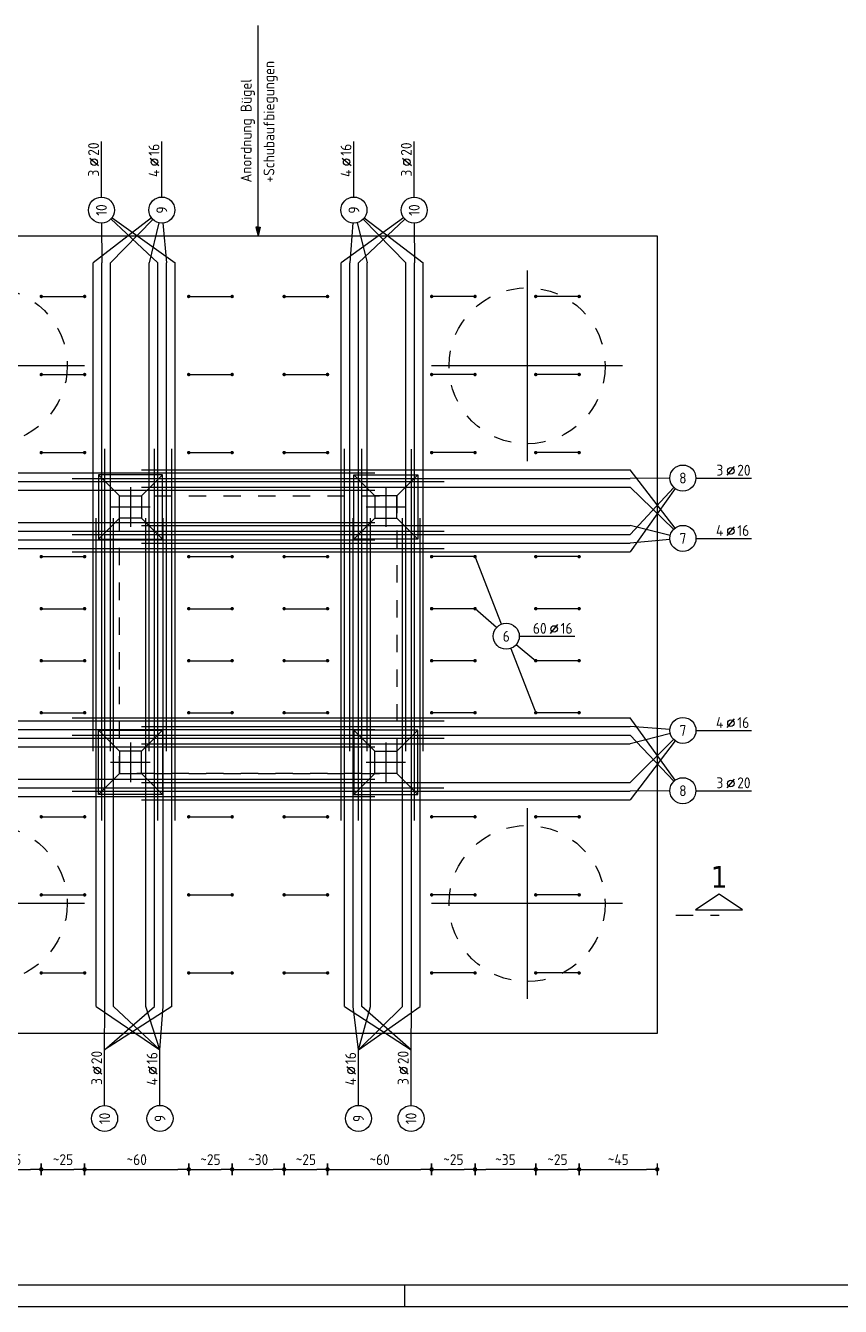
# Model space of a CAD drawing. Extents: x 0 to 30.1, y 0 to 14.9.
# Drawn here: x 3.06 to 7.76, y 0 to 7.38 of the extents above; entities that cross this region are included whole.
import ezdxf
from ezdxf.enums import TextEntityAlignment as Align

# ---------------------------------------------------------------- set-up
doc = ezdxf.new("R2010")
doc.units = 0
doc.header["$LTSCALE"] = 0.25
for name, pattern in [('AUSGEZOGEN', [1000.01, 1000, 0.01]), ('DOT', [0.175, 0.05, -0.125]), ('STRICHPUNKT2', [0.55, 0.25, -0.125, 0.05, -0.125]), ('VERDECKT', [0.375, 0.25, -0.125])]:
    doc.linetypes.add(name, pattern=pattern)
for name, color, linetype in [('ACHSEN', 7, 'Continuous'), ('BETON', 7, 'Continuous'), ('HILFE', 7, 'Continuous'), ('MASSE', 7, 'Continuous'), ('OBJEKT', 7, 'Continuous'), ('RAHMEN', 7, 'Continuous'), ('RND', 7, 'Continuous'), ('SCHNITTE', 7, 'Continuous'), ('TEXT', 7, 'Continuous'), ('VERDECKT', 7, 'Continuous')]:
    doc.layers.add(name, color=color, linetype=linetype)
doc.styles.add('helv', font='tahoma.ttf')
doc.styles.add('txt', font='isocp.shx')
doc.dimstyles.new('DOT_I', dxfattribs={"dimscale": 0.25, "dimtxt": 0.25, "dimasz": 0.25, "dimexe": 0.1, "dimexo": 0.3, "dimgap": 0.1, "dimtad": 1, "dimdec": 3, "dimzin": 3, "dimtxsty": 'txt', "dimblk": 'DOT', "dimblk1": 'DOT', "dimblk2": 'DOT', "dimsah": 1, "dimcen": 0.1, "dimse1": 1, "dimse2": 1, "dimazin": 0, "dimtfac": 1, "dimtdec": 4, "dimtix": 1, "dimtmove": 2, "dimatfit": 3, "dimfxl": 0, "dimtvp": 1, "dimtolj": 1, "dimtzin": 0, "dimarcsym": 0})

# ---------------------------------------------------------------- blocks, each defined once
blk = doc.blocks.new('Pfeillinie')
at = {"layer": 'TEXT', "linetype": 'Continuous'}
blk.add_hatch(color=7, dxfattribs=at).paths.add_polyline_path([(0, 0), (-0.8, 0.2), (-0.8, 0), (-0.8, -0.2)])
at = {"layer": 'TEXT', "color": 7, "linetype": 'Continuous'}
for p, q in [((-0.8, 0), (-0.8, 0.2)), ((-0.8, 0.2), (0, 0)), ((-0.8, 0), (-0.8, -0.2)), ((-0.8, -0.2), (0, 0))]:
    blk.add_line(p, q, dxfattribs=at)
blk = doc.blocks.new('DOT')
at = {"layer": 'MASSE', "color": 7, "linetype": 'Continuous'}
for p, q in [((0, 0), (-1, 0)), ((0, 0.54), (0, -0.54))]:
    blk.add_line(p, q, dxfattribs=at)
at = {"layer": 'MASSE', "color": 7, "linetype": 'Continuous', "const_width": 0.2}
blk.add_lwpolyline([(-0.1, 0, 1), (0.1, 0, 1)], format="xyb", close=True, dxfattribs=at)
blk = doc.blocks.new('*D124')
at = {"layer": 'DEFPOINTS', "color": 0, "linetype": 'AUSGEZOGEN', "transparency": 16777216}
for p in [(2.8038, 0.79), (3.1538, 0.79), (3.1538, 0.79)]:
    blk.add_point(p, dxfattribs=at)
at = {"layer": 'MASSE', "color": 0, "linetype": 'AUSGEZOGEN', "lineweight": -2, "transparency": 16777216}
blk.add_line((2.8663, 0.79), (3.0913, 0.79), dxfattribs=at)
at = {"layer": 'MASSE', "color": 0, "linetype": 'AUSGEZOGEN', "lineweight": -2, "transparency": 16777216, "xscale": 0.0625, "yscale": 0.0625, "zscale": 0.0625, "rotation": 180}
blk.add_blockref('DOT', (2.8038, 0.79), dxfattribs=at)
at = {"layer": 'MASSE', "color": 0, "linetype": 'AUSGEZOGEN', "lineweight": -2, "transparency": 16777216, "xscale": 0.0625, "yscale": 0.0625, "zscale": 0.0625}
blk.add_blockref('DOT', (3.1538, 0.79), dxfattribs=at)
at = {"layer": 'MASSE', "color": 0, "linetype": 'AUSGEZOGEN', "transparency": 16777216, "insert": (2.9788, 0.8463), "char_height": 0.0625, "attachment_point": 5, "style": 'txt'}
blk.add_mtext('\\A1;~35', dxfattribs=at)
blk = doc.blocks.new('*D125')
at = {"layer": 'DEFPOINTS', "color": 0, "linetype": 'AUSGEZOGEN', "transparency": 16777216}
for p in [(3.1538, 0.79), (3.4038, 0.79), (3.4038, 0.79)]:
    blk.add_point(p, dxfattribs=at)
at = {"layer": 'MASSE', "color": 0, "linetype": 'AUSGEZOGEN', "lineweight": -2, "transparency": 16777216}
blk.add_line((3.2163, 0.79), (3.3413, 0.79), dxfattribs=at)
at = {"layer": 'MASSE', "color": 0, "linetype": 'AUSGEZOGEN', "lineweight": -2, "transparency": 16777216, "xscale": 0.0625, "yscale": 0.0625, "zscale": 0.0625, "rotation": 180}
blk.add_blockref('DOT', (3.1538, 0.79), dxfattribs=at)
at = {"layer": 'MASSE', "color": 0, "linetype": 'AUSGEZOGEN', "lineweight": -2, "transparency": 16777216, "xscale": 0.0625, "yscale": 0.0625, "zscale": 0.0625}
blk.add_blockref('DOT', (3.4038, 0.79), dxfattribs=at)
at = {"layer": 'MASSE', "color": 0, "linetype": 'AUSGEZOGEN', "transparency": 16777216, "insert": (3.2788, 0.8463), "char_height": 0.0625, "attachment_point": 5, "style": 'txt'}
blk.add_mtext('\\A1;~25', dxfattribs=at)
blk = doc.blocks.new('*D126')
at = {"layer": 'DEFPOINTS', "color": 0, "linetype": 'AUSGEZOGEN', "transparency": 16777216}
for p in [(3.4038, 0.79), (4.0038, 0.79), (4.0038, 0.79)]:
    blk.add_point(p, dxfattribs=at)
at = {"layer": 'MASSE', "color": 0, "linetype": 'AUSGEZOGEN', "lineweight": -2, "transparency": 16777216}
blk.add_line((3.4663, 0.79), (3.9413, 0.79), dxfattribs=at)
at = {"layer": 'MASSE', "color": 0, "linetype": 'AUSGEZOGEN', "lineweight": -2, "transparency": 16777216, "xscale": 0.0625, "yscale": 0.0625, "zscale": 0.0625, "rotation": 180}
blk.add_blockref('DOT', (3.4038, 0.79), dxfattribs=at)
at = {"layer": 'MASSE', "color": 0, "linetype": 'AUSGEZOGEN', "lineweight": -2, "transparency": 16777216, "xscale": 0.0625, "yscale": 0.0625, "zscale": 0.0625}
blk.add_blockref('DOT', (4.0038, 0.79), dxfattribs=at)
at = {"layer": 'MASSE', "color": 0, "linetype": 'AUSGEZOGEN', "transparency": 16777216, "insert": (3.7038, 0.8463), "char_height": 0.0625, "attachment_point": 5, "style": 'txt'}
blk.add_mtext('\\A1;~60', dxfattribs=at)
blk = doc.blocks.new('*D127')
at = {"layer": 'DEFPOINTS', "color": 0, "linetype": 'AUSGEZOGEN', "transparency": 16777216}
for p in [(4.0038, 0.79), (4.2538, 0.79), (4.2538, 0.79)]:
    blk.add_point(p, dxfattribs=at)
at = {"layer": 'MASSE', "color": 0, "linetype": 'AUSGEZOGEN', "lineweight": -2, "transparency": 16777216}
blk.add_line((4.0663, 0.79), (4.1913, 0.79), dxfattribs=at)
at = {"layer": 'MASSE', "color": 0, "linetype": 'AUSGEZOGEN', "lineweight": -2, "transparency": 16777216, "xscale": 0.0625, "yscale": 0.0625, "zscale": 0.0625, "rotation": 180}
blk.add_blockref('DOT', (4.0038, 0.79), dxfattribs=at)
at = {"layer": 'MASSE', "color": 0, "linetype": 'AUSGEZOGEN', "lineweight": -2, "transparency": 16777216, "xscale": 0.0625, "yscale": 0.0625, "zscale": 0.0625}
blk.add_blockref('DOT', (4.2538, 0.79), dxfattribs=at)
at = {"layer": 'MASSE', "color": 0, "linetype": 'AUSGEZOGEN', "transparency": 16777216, "insert": (4.1288, 0.8463), "char_height": 0.0625, "attachment_point": 5, "style": 'txt'}
blk.add_mtext('\\A1;~25', dxfattribs=at)
blk = doc.blocks.new('*D128')
at = {"layer": 'DEFPOINTS', "color": 0, "linetype": 'AUSGEZOGEN', "transparency": 16777216}
for p in [(4.2538, 0.79), (4.5538, 0.79), (4.5538, 0.79)]:
    blk.add_point(p, dxfattribs=at)
at = {"layer": 'MASSE', "color": 0, "linetype": 'AUSGEZOGEN', "lineweight": -2, "transparency": 16777216}
blk.add_line((4.3163, 0.79), (4.4913, 0.79), dxfattribs=at)
at = {"layer": 'MASSE', "color": 0, "linetype": 'AUSGEZOGEN', "lineweight": -2, "transparency": 16777216, "xscale": 0.0625, "yscale": 0.0625, "zscale": 0.0625, "rotation": 180}
blk.add_blockref('DOT', (4.2538, 0.79), dxfattribs=at)
at = {"layer": 'MASSE', "color": 0, "linetype": 'AUSGEZOGEN', "lineweight": -2, "transparency": 16777216, "xscale": 0.0625, "yscale": 0.0625, "zscale": 0.0625}
blk.add_blockref('DOT', (4.5538, 0.79), dxfattribs=at)
at = {"layer": 'MASSE', "color": 0, "linetype": 'AUSGEZOGEN', "transparency": 16777216, "insert": (4.4038, 0.8463), "char_height": 0.0625, "attachment_point": 5, "style": 'txt'}
blk.add_mtext('\\A1;~30', dxfattribs=at)
blk = doc.blocks.new('*D129')
at = {"layer": 'DEFPOINTS', "color": 0, "linetype": 'AUSGEZOGEN', "transparency": 16777216}
for p in [(4.5538, 0.79), (4.8038, 0.79), (4.8038, 0.79)]:
    blk.add_point(p, dxfattribs=at)
at = {"layer": 'MASSE', "color": 0, "linetype": 'AUSGEZOGEN', "lineweight": -2, "transparency": 16777216}
blk.add_line((4.6163, 0.79), (4.7413, 0.79), dxfattribs=at)
at = {"layer": 'MASSE', "color": 0, "linetype": 'AUSGEZOGEN', "lineweight": -2, "transparency": 16777216, "xscale": 0.0625, "yscale": 0.0625, "zscale": 0.0625, "rotation": 180}
blk.add_blockref('DOT', (4.5538, 0.79), dxfattribs=at)
at = {"layer": 'MASSE', "color": 0, "linetype": 'AUSGEZOGEN', "lineweight": -2, "transparency": 16777216, "xscale": 0.0625, "yscale": 0.0625, "zscale": 0.0625}
blk.add_blockref('DOT', (4.8038, 0.79), dxfattribs=at)
at = {"layer": 'MASSE', "color": 0, "linetype": 'AUSGEZOGEN', "transparency": 16777216, "insert": (4.6788, 0.8463), "char_height": 0.0625, "attachment_point": 5, "style": 'txt'}
blk.add_mtext('\\A1;~25', dxfattribs=at)
blk = doc.blocks.new('*D130')
at = {"layer": 'DEFPOINTS', "color": 0, "linetype": 'AUSGEZOGEN', "transparency": 16777216}
for p in [(4.8038, 0.79), (5.4038, 0.79), (5.4038, 0.79)]:
    blk.add_point(p, dxfattribs=at)
at = {"layer": 'MASSE', "color": 0, "linetype": 'AUSGEZOGEN', "lineweight": -2, "transparency": 16777216}
blk.add_line((4.8663, 0.79), (5.3413, 0.79), dxfattribs=at)
at = {"layer": 'MASSE', "color": 0, "linetype": 'AUSGEZOGEN', "lineweight": -2, "transparency": 16777216, "xscale": 0.0625, "yscale": 0.0625, "zscale": 0.0625, "rotation": 180}
blk.add_blockref('DOT', (4.8038, 0.79), dxfattribs=at)
at = {"layer": 'MASSE', "color": 0, "linetype": 'AUSGEZOGEN', "lineweight": -2, "transparency": 16777216, "xscale": 0.0625, "yscale": 0.0625, "zscale": 0.0625}
blk.add_blockref('DOT', (5.4038, 0.79), dxfattribs=at)
at = {"layer": 'MASSE', "color": 0, "linetype": 'AUSGEZOGEN', "transparency": 16777216, "insert": (5.1038, 0.8463), "char_height": 0.0625, "attachment_point": 5, "style": 'txt'}
blk.add_mtext('\\A1;~60', dxfattribs=at)
blk = doc.blocks.new('*D131')
at = {"layer": 'DEFPOINTS', "color": 0, "linetype": 'AUSGEZOGEN', "transparency": 16777216}
for p in [(5.4038, 0.79), (5.6538, 0.79), (5.6538, 0.79)]:
    blk.add_point(p, dxfattribs=at)
at = {"layer": 'MASSE', "color": 0, "linetype": 'AUSGEZOGEN', "lineweight": -2, "transparency": 16777216}
blk.add_line((5.4663, 0.79), (5.5913, 0.79), dxfattribs=at)
at = {"layer": 'MASSE', "color": 0, "linetype": 'AUSGEZOGEN', "lineweight": -2, "transparency": 16777216, "xscale": 0.0625, "yscale": 0.0625, "zscale": 0.0625, "rotation": 180}
blk.add_blockref('DOT', (5.4038, 0.79), dxfattribs=at)
at = {"layer": 'MASSE', "color": 0, "linetype": 'AUSGEZOGEN', "lineweight": -2, "transparency": 16777216, "xscale": 0.0625, "yscale": 0.0625, "zscale": 0.0625}
blk.add_blockref('DOT', (5.6538, 0.79), dxfattribs=at)
at = {"layer": 'MASSE', "color": 0, "linetype": 'AUSGEZOGEN', "transparency": 16777216, "insert": (5.5288, 0.8463), "char_height": 0.0625, "attachment_point": 5, "style": 'txt'}
blk.add_mtext('\\A1;~25', dxfattribs=at)
blk = doc.blocks.new('*D134')
at = {"layer": 'DEFPOINTS', "color": 0, "linetype": 'AUSGEZOGEN', "transparency": 16777216}
for p in [(5.6538, 0.79), (5.6538, 0.79), (6.0038, 0.79)]:
    blk.add_point(p, dxfattribs=at)
at = {"layer": 'MASSE', "color": 0, "linetype": 'AUSGEZOGEN', "lineweight": -2, "transparency": 16777216}
blk.add_line((5.9413, 0.79), (5.7163, 0.79), dxfattribs=at)
at = {"layer": 'MASSE', "color": 0, "linetype": 'AUSGEZOGEN', "lineweight": -2, "transparency": 16777216, "xscale": 0.0625, "yscale": 0.0625, "zscale": 0.0625, "rotation": 180}
blk.add_blockref('DOT', (5.6538, 0.79), dxfattribs=at)
at = {"layer": 'MASSE', "color": 0, "linetype": 'AUSGEZOGEN', "lineweight": -2, "transparency": 16777216, "xscale": 0.0625, "yscale": 0.0625, "zscale": 0.0625}
blk.add_blockref('DOT', (6.0038, 0.79), dxfattribs=at)
at = {"layer": 'MASSE', "color": 0, "linetype": 'AUSGEZOGEN', "transparency": 16777216, "insert": (5.8288, 0.8463), "char_height": 0.0625, "attachment_point": 5, "style": 'txt'}
blk.add_mtext('\\A1;~35', dxfattribs=at)
blk = doc.blocks.new('*D135')
at = {"layer": 'DEFPOINTS', "color": 0, "linetype": 'AUSGEZOGEN', "transparency": 16777216}
for p in [(6.0038, 0.79), (6.2538, 0.79), (6.2538, 0.79)]:
    blk.add_point(p, dxfattribs=at)
at = {"layer": 'MASSE', "color": 0, "linetype": 'AUSGEZOGEN', "lineweight": -2, "transparency": 16777216}
blk.add_line((6.0663, 0.79), (6.1913, 0.79), dxfattribs=at)
at = {"layer": 'MASSE', "color": 0, "linetype": 'AUSGEZOGEN', "lineweight": -2, "transparency": 16777216, "xscale": 0.0625, "yscale": 0.0625, "zscale": 0.0625, "rotation": 180}
blk.add_blockref('DOT', (6.0038, 0.79), dxfattribs=at)
at = {"layer": 'MASSE', "color": 0, "linetype": 'AUSGEZOGEN', "lineweight": -2, "transparency": 16777216, "xscale": 0.0625, "yscale": 0.0625, "zscale": 0.0625}
blk.add_blockref('DOT', (6.2538, 0.79), dxfattribs=at)
at = {"layer": 'MASSE', "color": 0, "linetype": 'AUSGEZOGEN', "transparency": 16777216, "insert": (6.1288, 0.8463), "char_height": 0.0625, "attachment_point": 5, "style": 'txt'}
blk.add_mtext('\\A1;~25', dxfattribs=at)
blk = doc.blocks.new('*D136')
at = {"layer": 'DEFPOINTS', "color": 0, "linetype": 'AUSGEZOGEN', "transparency": 16777216}
for p in [(6.2538, 0.79), (6.7038, 0.79), (6.7038, 0.79)]:
    blk.add_point(p, dxfattribs=at)
at = {"layer": 'MASSE', "color": 0, "linetype": 'AUSGEZOGEN', "lineweight": -2, "transparency": 16777216}
blk.add_line((6.3163, 0.79), (6.6413, 0.79), dxfattribs=at)
at = {"layer": 'MASSE', "color": 0, "linetype": 'AUSGEZOGEN', "lineweight": -2, "transparency": 16777216, "xscale": 0.0625, "yscale": 0.0625, "zscale": 0.0625, "rotation": 180}
blk.add_blockref('DOT', (6.2538, 0.79), dxfattribs=at)
at = {"layer": 'MASSE', "color": 0, "linetype": 'AUSGEZOGEN', "lineweight": -2, "transparency": 16777216, "xscale": 0.0625, "yscale": 0.0625, "zscale": 0.0625}
blk.add_blockref('DOT', (6.7038, 0.79), dxfattribs=at)
at = {"layer": 'MASSE', "color": 0, "linetype": 'AUSGEZOGEN', "transparency": 16777216, "insert": (6.4788, 0.8463), "char_height": 0.0625, "attachment_point": 5, "style": 'txt'}
blk.add_mtext('\\A1;~45', dxfattribs=at)
blk = doc.blocks.new('RND_LEI')
at = {"layer": 'RND', "color": 7, "linetype": 'Continuous'}
blk.add_line((1.022, 0.066), (1.19, 0.27), dxfattribs=at)
for centre, radius in [((0, 0), 0.3), ((1.106, 0.168), 0.075)]:
    blk.add_circle(centre, radius, dxfattribs=at)
at = {"layer": 'RND', "color": 7, "linetype": 'Continuous', "style": 'txt'}
blk.add_attdef('ANZ', text='', height=0.25, dxfattribs=at).set_placement((0.931, 0.057), align=Align.RIGHT)
for tag, p in [('DUM', (1.253, 0.057)), ('ABSTD', (1.674, 0.057)), ('POSTXT', (0.374, -0.327))]:
    blk.add_attdef(tag, p, '', height=0.25, dxfattribs=at)
blk.add_attdef('POSL', text='', height=0.25, dxfattribs=at).set_placement((0, 0), align=Align.MIDDLE)
blk = doc.blocks.new('SCHN-1')
at = {"layer": 'SCHNITTE', "color": 5, "linetype": 'Continuous'}
blk.add_lwpolyline([(0.54, 0.125), (0, 0.485), (-0.54, 0.125)], close=True, dxfattribs=at)
at = {"layer": 'SCHNITTE', "color": 6, "linetype": 'Continuous', "style": 'helv'}
blk.add_attdef('SCHN-1', text='', height=0.5, dxfattribs=at).set_placement((0, 0.635), align=Align.CENTER)
blk = doc.blocks.new('DINA1')
at = {"layer": 'RAHMEN', "color": 5}
blk.add_line((2, 0.5), (83.6, 0.5), dxfattribs=at)
at = {"layer": 'RAHMEN', "color": 7}
blk.add_line((21, 0), (21, 0.5), dxfattribs=at)
at = {"layer": 'RAHMEN'}
blk.add_line((0, 0), (84.1, 0), dxfattribs=at)

msp = doc.modelspace()

# ---------------------------------------------------------------- linework, layer by layer
at = {"layer": 'ACHSEN', "color": 140, "linetype": 'AUSGEZOGEN'}
for p, q in [((5.9538, 5.9726), (5.9538, 4.8726)), ((3.4038, 5.4226), (2.3038, 5.4226)), ((6.5038, 5.4226), (5.4038, 5.4226)), ((3.6678, 4.7226), (3.6678, 4.4946)), ((5.1398, 4.7226), (5.1398, 4.4946)), ((3.7818, 4.6086), (3.5538, 4.6086)), ((5.2538, 4.6086), (5.0258, 4.6086)), ((3.6678, 3.2506), (3.6678, 3.0226)), ((5.1398, 3.2506), (5.1398, 3.0226)), ((3.7818, 3.1366), (3.5538, 3.1366)), ((5.2538, 3.1366), (5.0258, 3.1366)), ((5.9538, 2.8726), (5.9538, 1.7726)), ((3.4038, 2.3226), (2.3038, 2.3226)), ((6.5038, 2.3226), (5.4038, 2.3226))]:
    msp.add_line(p, q, dxfattribs=at)
at = {"layer": 'BETON', "color": 6, "linetype": 'AUSGEZOGEN'}
for p, q in [((2.1038, 6.1726), (6.7038, 6.1726)), ((6.7038, 6.1726), (6.7038, 1.5726)), ((6.7038, 1.5726), (2.1038, 1.5726))]:
    msp.add_line(p, q, dxfattribs=at)
at = {"layer": 'HILFE', "color": 102, "linetype": 'DOT'}
for p, q in [((3.6038, 3.0726), (3.6038, 4.6726)), ((3.6038, 4.6726), (5.2038, 4.6726)), ((5.2038, 4.6726), (5.2038, 3.0726)), ((5.2038, 3.0726), (3.6038, 3.0726)), ((3.6038, 3.0726), (5.2038, 3.0726)), ((3.6038, 3.0726), (5.2038, 3.0726))]:
    msp.add_line(p, q, dxfattribs=at)
at = {"layer": 'OBJEKT', "color": 7, "linetype": 'AUSGEZOGEN'}
for p, q in [((3.6038, 4.6726), (3.4828, 4.7936)), ((3.7318, 4.6726), (3.8528, 4.7936)), ((5.0758, 4.6726), (4.9548, 4.7936)), ((5.2038, 4.6726), (5.3248, 4.7936)), ((3.6038, 4.5446), (3.4828, 4.4236)), ((3.7318, 4.5446), (3.8528, 4.4236)), ((5.0758, 4.5446), (4.9548, 4.4236)), ((5.2038, 4.5446), (5.3248, 4.4236)), ((3.6038, 3.2006), (3.4828, 3.3216)), ((3.7318, 3.2006), (3.8528, 3.3216)), ((5.0758, 3.2006), (4.9548, 3.3216)), ((5.2038, 3.2006), (5.3248, 3.3216)), ((3.6038, 3.0726), (3.4828, 2.9516)), ((3.7318, 3.0726), (3.8528, 2.9516)), ((5.0758, 3.0726), (4.9548, 2.9516)), ((5.2038, 3.0726), (5.3248, 2.9516))]:
    msp.add_line(p, q, dxfattribs=at)
for points in [[(3.4828, 4.4236), (3.8528, 4.4236), (3.8528, 4.7936), (3.4828, 4.7936)], [(5.3248, 4.4236), (4.9548, 4.4236), (4.9548, 4.7936), (5.3248, 4.7936)], [(3.6038, 4.6726), (3.7318, 4.6726), (3.7318, 4.5446), (3.6038, 4.5446)], [(5.2038, 4.6726), (5.0758, 4.6726), (5.0758, 4.5446), (5.2038, 4.5446)], [(3.4828, 3.3216), (3.8528, 3.3216), (3.8528, 2.9516), (3.4828, 2.9516)], [(5.3248, 3.3216), (4.9548, 3.3216), (4.9548, 2.9516), (5.3248, 2.9516)], [(3.6038, 3.0726), (3.7318, 3.0726), (3.7318, 3.2006), (3.6038, 3.2006)], [(5.2038, 3.0726), (5.0758, 3.0726), (5.0758, 3.2006), (5.2038, 3.2006)]]:
    msp.add_lwpolyline(points, close=True, dxfattribs=at)
at = {"layer": 'RND', "color": 7, "linetype": 'AUSGEZOGEN'}
for p, q in [((3.5006, 6.3956), (3.5006, 6.7156)), ((3.8486, 6.396), (3.8486, 6.716)), ((4.9558, 6.396), (4.9558, 6.716)), ((5.3033, 6.3956), (5.3033, 6.7156)), ((6.9267, 4.7757), (7.2467, 4.7757)), ((6.9271, 4.4278), (7.2471, 4.4278)), ((5.9088, 3.8636), (6.2288, 3.8636)), ((6.9271, 3.3205), (7.2471, 3.3205)), ((6.9267, 2.9731), (7.2467, 2.9731)), ((3.519, 1.1584), (3.519, 1.4784)), ((3.8381, 1.1588), (3.8381, 1.4788)), ((4.9821, 1.1588), (4.9821, 1.4788)), ((5.2849, 1.1584), (5.2849, 1.4784))]:
    msp.add_line(p, q, dxfattribs=at)
at = {"layer": 'RND', "color": 102, "linetype": 'AUSGEZOGEN'}
for p, q in [((3.5616, 6.2769), (3.9252, 6.0168)), ((5.2424, 6.2767), (4.8824, 6.0168)), ((3.7891, 6.2753), (3.4525, 6.0168)), ((3.5011, 6.2456), (3.5025, 6.0168)), ((3.7963, 6.2672), (3.5525, 6.0168)), ((3.5554, 6.2693), (3.8252, 6.0168)), ((3.831, 6.2481), (3.7752, 6.0168)), ((3.8551, 6.2463), (3.8752, 6.0168)), ((4.9501, 6.2462), (4.9324, 6.0168)), ((4.9741, 6.2482), (5.0324, 6.0168)), ((5.2488, 6.269), (4.9824, 6.0168)), ((5.0084, 6.2675), (5.2551, 6.0168)), ((5.0155, 6.2755), (5.3551, 6.0168)), ((5.3037, 6.2456), (5.3051, 6.0168)), ((6.8064, 4.4872), (6.5479, 4.8239)), ((6.7767, 4.7753), (6.5479, 4.7739)), ((6.7984, 4.4801), (6.5479, 4.7239)), ((6.8005, 4.721), (6.5479, 4.4512)), ((6.8081, 4.7148), (6.5479, 4.3512)), ((6.7792, 4.4454), (6.5479, 4.5012)), ((6.7774, 4.4212), (6.5479, 4.4012)), ((5.8064, 3.9334), (5.6538, 4.3226)), ((5.7776, 3.9133), (5.6538, 4.0226)), ((5.8607, 3.7936), (6.0038, 3.4226)), ((5.8915, 3.8157), (6.0038, 3.7226)), ((6.8078, 3.0339), (6.5479, 3.394)), ((6.7773, 3.3263), (6.5479, 3.344)), ((6.7794, 3.3022), (6.5479, 3.244)), ((6.8001, 3.0276), (6.5479, 3.294)), ((6.7986, 3.2679), (6.5479, 3.0213)), ((6.8067, 3.2609), (6.5479, 2.9213)), ((6.7767, 2.9727), (6.5479, 2.9713)), ((3.4708, 1.7285), (3.8381, 1.4788)), ((3.519, 1.4784), (3.5208, 1.7285)), ((3.519, 1.4784), (3.8068, 1.7285)), ((3.9068, 1.7285), (3.519, 1.4784)), ((3.5708, 1.7285), (3.8381, 1.4788)), ((3.8381, 1.4788), (3.7568, 1.7285)), ((3.8381, 1.4788), (3.8568, 1.7285)), ((4.9008, 1.7285), (5.2849, 1.4784)), ((4.9821, 1.4788), (4.9508, 1.7285)), ((4.9821, 1.4788), (5.0508, 1.7285)), ((4.9821, 1.4788), (5.2367, 1.7285)), ((4.9821, 1.4788), (5.3367, 1.7285)), ((5.2849, 1.4784), (5.0008, 1.7285)), ((5.2849, 1.4784), (5.2867, 1.7264))]:
    msp.add_line(p, q, dxfattribs=at)
msp.add_lwpolyline([(4.4038, 6.1726), (4.4038, 7.3842)], dxfattribs=at)
at = {"layer": 'RND', "color": 1, "linetype": 'AUSGEZOGEN'}
for points in [[(3.4525, 3.2005), (3.4525, 6.0168)], [(3.5025, 2.8005), (3.5025, 6.0168)], [(3.5525, 3.2005), (3.5525, 6.0168)], [(3.7752, 3.2005), (3.7752, 6.0168)], [(3.8252, 2.8005), (3.8252, 6.0168)], [(3.8752, 3.2005), (3.8752, 6.0168)], [(3.9252, 2.8005), (3.9252, 6.0168)], [(4.8824, 2.8005), (4.8824, 6.0168)], [(4.9324, 3.2005), (4.9324, 6.0168)], [(4.9824, 2.8005), (4.9824, 6.0168)], [(5.0324, 3.2005), (5.0324, 6.0168)], [(5.2551, 3.2005), (5.2551, 6.0168)], [(5.3051, 2.8005), (5.3051, 6.0168)], [(5.3551, 3.2005), (5.3551, 6.0168)], [(3.1538, 5.8226), (3.4038, 5.8226)], [(4.0038, 5.8226), (4.2538, 5.8226)], [(4.5538, 5.8226), (4.8038, 5.8226)], [(5.6538, 5.8226), (5.4038, 5.8226)], [(6.2538, 5.8226), (6.0038, 5.8226)], [(3.1538, 5.3726), (3.4038, 5.3726)], [(4.0038, 5.3726), (4.2538, 5.3726)], [(4.5538, 5.3726), (4.8038, 5.3726)], [(5.6538, 5.3726), (5.4038, 5.3726)], [(6.2538, 5.3726), (6.0038, 5.3726)], [(3.1538, 4.9226), (3.4038, 4.9226)], [(3.5208, 1.7285), (3.5208, 4.9448)], [(3.8068, 1.7285), (3.8068, 4.9448)], [(3.9068, 1.7285), (3.9068, 4.9448)], [(4.0038, 4.9226), (4.2538, 4.9226)], [(4.5538, 4.9226), (4.8038, 4.9226)], [(4.9008, 1.7285), (4.9008, 4.9448)], [(5.0008, 1.7285), (5.0008, 4.9448)], [(5.2867, 1.7264), (5.2867, 4.9427)], [(5.6538, 4.9226), (5.4038, 4.9226)], [(6.2538, 4.9226), (6.0038, 4.9226)], [(2.2596, 4.8055), (5.0759, 4.8055)], [(3.7316, 4.8239), (6.5479, 4.8239)], [(2.2596, 4.7555), (5.4759, 4.7555)], [(3.3316, 4.7739), (6.5479, 4.7739)], [(2.2596, 4.7055), (5.0759, 4.7055)], [(3.7316, 4.7239), (6.5479, 4.7239)], [(2.2596, 4.5196), (5.0759, 4.5196)], [(3.4708, 1.7285), (3.4708, 4.5448)], [(3.5708, 1.7285), (3.5708, 4.5448)], [(3.7568, 1.7285), (3.7568, 4.5448)], [(3.8568, 1.7285), (3.8568, 4.5448)], [(4.9508, 1.7285), (4.9508, 4.5448)], [(5.0508, 1.7285), (5.0508, 4.5448)], [(5.2367, 1.7285), (5.2367, 4.5448)], [(5.3367, 1.7285), (5.3367, 4.5448)], [(2.2596, 4.4696), (5.4759, 4.4696)], [(3.3316, 4.4512), (6.5479, 4.4512)], [(3.7316, 4.5012), (6.5479, 4.5012)], [(2.2596, 4.4196), (5.0759, 4.4196)], [(2.2596, 4.3696), (5.4759, 4.3696)], [(3.7316, 4.4012), (6.5479, 4.4012)], [(3.1538, 4.3226), (3.4038, 4.3226)], [(3.3316, 4.3512), (6.5479, 4.3512)], [(4.0038, 4.3226), (4.2538, 4.3226)], [(4.5538, 4.3226), (4.8038, 4.3226)], [(5.6538, 4.3226), (5.4038, 4.3226)], [(6.2538, 4.3226), (6.0038, 4.3226)], [(3.1538, 4.0226), (3.4038, 4.0226)], [(4.0038, 4.0226), (4.2538, 4.0226)], [(4.5538, 4.0226), (4.8038, 4.0226)], [(5.6538, 4.0226), (5.4038, 4.0226)], [(6.2538, 4.0226), (6.0038, 4.0226)], [(3.1538, 3.7226), (3.4038, 3.7226)], [(4.0038, 3.7226), (4.2538, 3.7226)], [(4.5538, 3.7226), (4.8038, 3.7226)], [(5.6538, 3.7226), (5.4038, 3.7226)], [(6.2538, 3.7226), (6.0038, 3.7226)], [(3.1538, 3.4226), (3.4038, 3.4226)], [(4.0038, 3.4226), (4.2538, 3.4226)], [(4.5538, 3.4226), (4.8038, 3.4226)], [(5.6538, 3.4226), (5.4038, 3.4226)], [(6.2538, 3.4226), (6.0038, 3.4226)], [(2.2596, 3.3756), (5.4759, 3.3756)], [(2.2596, 3.3256), (5.0759, 3.3256)], [(3.3316, 3.394), (6.5479, 3.394)], [(3.7316, 3.344), (6.5479, 3.344)], [(2.2596, 3.2756), (5.4759, 3.2756)], [(3.3316, 3.294), (6.5479, 3.294)], [(2.2596, 3.2256), (5.0759, 3.2256)], [(3.7316, 3.244), (6.5479, 3.244)], [(2.2596, 3.0397), (5.0759, 3.0397)], [(2.2575, 2.9897), (5.4738, 2.9897)], [(3.3316, 2.9713), (6.5479, 2.9713)], [(3.7316, 3.0213), (6.5479, 3.0213)], [(2.2596, 2.9397), (5.0759, 2.9397)], [(3.7316, 2.9213), (6.5479, 2.9213)], [(3.1538, 2.8226), (3.4038, 2.8226)], [(4.0038, 2.8226), (4.2538, 2.8226)], [(4.5538, 2.8226), (4.8038, 2.8226)], [(5.6538, 2.8226), (5.4038, 2.8226)], [(6.2538, 2.8226), (6.0038, 2.8226)], [(3.1538, 2.3726), (3.4038, 2.3726)], [(4.0038, 2.3726), (4.2538, 2.3726)], [(4.5538, 2.3726), (4.8038, 2.3726)], [(5.6538, 2.3726), (5.4038, 2.3726)], [(6.2538, 2.3726), (6.0038, 2.3726)], [(3.1538, 1.9226), (3.4038, 1.9226)], [(4.0038, 1.9226), (4.2538, 1.9226)], [(4.5538, 1.9226), (4.8038, 1.9226)], [(5.6538, 1.9226), (5.4038, 1.9226)], [(6.2538, 1.9226), (6.0038, 1.9226)]]:
    msp.add_lwpolyline(points, dxfattribs=at)
at = {"layer": 'RND', "color": 7, "linetype": 'AUSGEZOGEN', "const_width": 0.01}
for points in [[(3.1588, 5.8226, -1), (3.1488, 5.8226, -1)], [(3.4088, 5.8226, -1), (3.3988, 5.8226, -1)], [(4.0088, 5.8226, -1), (3.9988, 5.8226, -1)], [(4.2588, 5.8226, -1), (4.2488, 5.8226, -1)], [(4.5588, 5.8226, -1), (4.5488, 5.8226, -1)], [(4.8088, 5.8226, -1), (4.7988, 5.8226, -1)], [(5.3988, 5.8226, 1), (5.4088, 5.8226, 1)], [(5.6488, 5.8226, 1), (5.6588, 5.8226, 1)], [(5.9988, 5.8226, 1), (6.0088, 5.8226, 1)], [(6.2488, 5.8226, 1), (6.2588, 5.8226, 1)], [(3.1588, 5.3726, -1), (3.1488, 5.3726, -1)], [(3.4088, 5.3726, -1), (3.3988, 5.3726, -1)], [(4.0088, 5.3726, -1), (3.9988, 5.3726, -1)], [(4.2588, 5.3726, -1), (4.2488, 5.3726, -1)], [(4.5588, 5.3726, -1), (4.5488, 5.3726, -1)], [(4.8088, 5.3726, -1), (4.7988, 5.3726, -1)], [(5.3988, 5.3726, 1), (5.4088, 5.3726, 1)], [(5.6488, 5.3726, 1), (5.6588, 5.3726, 1)], [(5.9988, 5.3726, 1), (6.0088, 5.3726, 1)], [(6.2488, 5.3726, 1), (6.2588, 5.3726, 1)], [(3.1588, 4.9226, -1), (3.1488, 4.9226, -1)], [(3.4088, 4.9226, -1), (3.3988, 4.9226, -1)], [(4.0088, 4.9226, -1), (3.9988, 4.9226, -1)], [(4.2588, 4.9226, -1), (4.2488, 4.9226, -1)], [(4.5588, 4.9226, -1), (4.5488, 4.9226, -1)], [(4.8088, 4.9226, -1), (4.7988, 4.9226, -1)], [(5.3988, 4.9226, 1), (5.4088, 4.9226, 1)], [(5.6488, 4.9226, 1), (5.6588, 4.9226, 1)], [(5.9988, 4.9226, 1), (6.0088, 4.9226, 1)], [(6.2488, 4.9226, 1), (6.2588, 4.9226, 1)], [(3.1588, 4.3226, -1), (3.1488, 4.3226, -1)], [(3.4088, 4.3226, -1), (3.3988, 4.3226, -1)], [(4.0088, 4.3226, -1), (3.9988, 4.3226, -1)], [(4.2588, 4.3226, -1), (4.2488, 4.3226, -1)], [(4.5588, 4.3226, -1), (4.5488, 4.3226, -1)], [(4.8088, 4.3226, -1), (4.7988, 4.3226, -1)], [(5.3988, 4.3226, 1), (5.4088, 4.3226, 1)], [(5.6488, 4.3226, 1), (5.6588, 4.3226, 1)], [(5.9988, 4.3226, 1), (6.0088, 4.3226, 1)], [(6.2488, 4.3226, 1), (6.2588, 4.3226, 1)], [(3.1588, 4.0226, -1), (3.1488, 4.0226, -1)], [(3.4088, 4.0226, -1), (3.3988, 4.0226, -1)], [(4.0088, 4.0226, -1), (3.9988, 4.0226, -1)], [(4.2588, 4.0226, -1), (4.2488, 4.0226, -1)], [(4.5588, 4.0226, -1), (4.5488, 4.0226, -1)], [(4.8088, 4.0226, -1), (4.7988, 4.0226, -1)], [(5.3988, 4.0226, 1), (5.4088, 4.0226, 1)], [(5.6488, 4.0226, 1), (5.6588, 4.0226, 1)], [(5.9988, 4.0226, 1), (6.0088, 4.0226, 1)], [(6.2488, 4.0226, 1), (6.2588, 4.0226, 1)], [(3.1588, 3.7226, -1), (3.1488, 3.7226, -1)], [(3.4088, 3.7226, -1), (3.3988, 3.7226, -1)], [(4.0088, 3.7226, -1), (3.9988, 3.7226, -1)], [(4.2588, 3.7226, -1), (4.2488, 3.7226, -1)], [(4.5588, 3.7226, -1), (4.5488, 3.7226, -1)], [(4.8088, 3.7226, -1), (4.7988, 3.7226, -1)], [(5.3988, 3.7226, 1), (5.4088, 3.7226, 1)], [(5.6488, 3.7226, 1), (5.6588, 3.7226, 1)], [(5.9988, 3.7226, 1), (6.0088, 3.7226, 1)], [(6.2488, 3.7226, 1), (6.2588, 3.7226, 1)], [(3.1588, 3.4226, -1), (3.1488, 3.4226, -1)], [(3.4088, 3.4226, -1), (3.3988, 3.4226, -1)], [(4.0088, 3.4226, -1), (3.9988, 3.4226, -1)], [(4.2588, 3.4226, -1), (4.2488, 3.4226, -1)], [(4.5588, 3.4226, -1), (4.5488, 3.4226, -1)], [(4.8088, 3.4226, -1), (4.7988, 3.4226, -1)], [(5.3988, 3.4226, 1), (5.4088, 3.4226, 1)], [(5.6488, 3.4226, 1), (5.6588, 3.4226, 1)], [(5.9988, 3.4226, 1), (6.0088, 3.4226, 1)], [(6.2488, 3.4226, 1), (6.2588, 3.4226, 1)], [(3.1588, 2.8226, -1), (3.1488, 2.8226, -1)], [(3.4088, 2.8226, -1), (3.3988, 2.8226, -1)], [(4.0088, 2.8226, -1), (3.9988, 2.8226, -1)], [(4.2588, 2.8226, -1), (4.2488, 2.8226, -1)], [(4.5588, 2.8226, -1), (4.5488, 2.8226, -1)], [(4.8088, 2.8226, -1), (4.7988, 2.8226, -1)], [(5.3988, 2.8226, 1), (5.4088, 2.8226, 1)], [(5.6488, 2.8226, 1), (5.6588, 2.8226, 1)], [(5.9988, 2.8226, 1), (6.0088, 2.8226, 1)], [(6.2488, 2.8226, 1), (6.2588, 2.8226, 1)], [(3.1588, 2.3726, -1), (3.1488, 2.3726, -1)], [(3.4088, 2.3726, -1), (3.3988, 2.3726, -1)], [(4.0088, 2.3726, -1), (3.9988, 2.3726, -1)], [(4.2588, 2.3726, -1), (4.2488, 2.3726, -1)], [(4.5588, 2.3726, -1), (4.5488, 2.3726, -1)], [(4.8088, 2.3726, -1), (4.7988, 2.3726, -1)], [(5.3988, 2.3726, 1), (5.4088, 2.3726, 1)], [(5.6488, 2.3726, 1), (5.6588, 2.3726, 1)], [(5.9988, 2.3726, 1), (6.0088, 2.3726, 1)], [(6.2488, 2.3726, 1), (6.2588, 2.3726, 1)], [(3.1588, 1.9226, -1), (3.1488, 1.9226, -1)], [(3.4088, 1.9226, -1), (3.3988, 1.9226, -1)], [(4.0088, 1.9226, -1), (3.9988, 1.9226, -1)], [(4.2588, 1.9226, -1), (4.2488, 1.9226, -1)], [(4.5588, 1.9226, -1), (4.5488, 1.9226, -1)], [(4.8088, 1.9226, -1), (4.7988, 1.9226, -1)], [(5.3988, 1.9226, 1), (5.4088, 1.9226, 1)], [(5.6488, 1.9226, 1), (5.6588, 1.9226, 1)], [(5.9988, 1.9226, 1), (6.0088, 1.9226, 1)], [(6.2488, 1.9226, 1), (6.2588, 1.9226, 1)]]:
    msp.add_lwpolyline(points, format="xyb", close=True, dxfattribs=at)
at = {"layer": 'SCHNITTE', "color": 5, "linetype": 'STRICHPUNKT2'}
msp.add_line((6.8102, 2.2552), (7.0602, 2.2552), dxfattribs=at)
at = {"layer": 'VERDECKT', "color": 7, "linetype": 'VERDECKT'}
for centre in [(2.8538, 5.4226), (5.9538, 5.4226), (2.8538, 2.3226), (5.9538, 2.3226)]:
    msp.add_circle(centre, 0.45, dxfattribs=at)

# ---------------------------------------------------------------- block references
at = {"layer": 'RAHMEN', "color": 7, "linetype": 'AUSGEZOGEN', "xscale": 0.25, "yscale": 0.25, "zscale": 0.25}
msp.add_blockref('DINA1', (0, 0), dxfattribs=at)
at = {"layer": 'RND', "color": 7, "linetype": 'AUSGEZOGEN', "xscale": 0.25, "yscale": 0.25, "zscale": 0.25, "rotation": 90}
for p, values in [((3.5006, 6.3206), {'POSL': '10', 'DUM': '20', 'ANZ': '3'}), ((3.8486, 6.321), {'POSL': '9', 'DUM': '16', 'ANZ': '4'}), ((4.9558, 6.321), {'POSL': '9', 'DUM': '16', 'ANZ': '4'}), ((5.3033, 6.3206), {'POSL': '10', 'DUM': '20', 'ANZ': '3'}), ((3.519, 1.0834), {'POSL': '10', 'DUM': '20', 'ANZ': '3'}), ((3.8381, 1.0838), {'POSL': '9', 'DUM': '16', 'ANZ': '4'}), ((4.9821, 1.0838), {'POSL': '9', 'DUM': '16', 'ANZ': '4'}), ((5.2849, 1.0834), {'POSL': '10', 'DUM': '20', 'ANZ': '3'})]:
    msp.add_blockref('RND_LEI', p, dxfattribs=at).add_auto_attribs(values)
at = {"layer": 'RND', "color": 102, "linetype": 'AUSGEZOGEN', "xscale": -0.0625, "yscale": 0.0625, "zscale": 0.0625, "rotation": 90}
msp.add_blockref('Pfeillinie', (4.4038, 6.1726), dxfattribs=at)
at = {"layer": 'RND', "color": 7, "linetype": 'AUSGEZOGEN', "xscale": 0.25, "yscale": 0.25, "zscale": 0.25}
for p, values in [((6.8517, 4.7757), {'POSL': '8', 'DUM': '20', 'ANZ': '3'}), ((6.8521, 4.4278), {'POSL': '7', 'DUM': '16', 'ANZ': '4'}), ((5.8338, 3.8636), {'POSL': '6', 'DUM': '16', 'ANZ': '60'}), ((6.8521, 3.3205), {'POSL': '7', 'DUM': '16', 'ANZ': '4'}), ((6.8517, 2.9731), {'POSL': '8', 'DUM': '20', 'ANZ': '3'})]:
    msp.add_blockref('RND_LEI', p, dxfattribs=at).add_auto_attribs(values)
at = {"layer": 'SCHNITTE', "color": 5, "linetype": 'STRICHPUNKT2', "xscale": 0.25, "yscale": 0.25, "zscale": 0.25}
msp.add_blockref('SCHN-1', (7.0602, 2.2552), dxfattribs=at).add_auto_attribs({'SCHN-1': '1'})

# ---------------------------------------------------------------- texts
at = {"layer": 'TEXT', "color": 7, "linetype": 'AUSGEZOGEN', "style": 'txt'}
for s, p in [('+Schubaufbiegungen', (4.4973, 6.4798)), ('Anordnung Bügel', (4.3659, 6.4798))]:
    msp.add_text(s, height=0.0625, rotation=90, dxfattribs=at).set_placement(p)

# ---------------------------------------------------------------- dimensions: what is measured, and where the dimension line sits
at = {"layer": 'MASSE', "color": 7, "linetype": 'AUSGEZOGEN'}
for base, p1, p2, picture, middle in [((3.1538, 0.79), (2.8038, 0.79), (3.1538, 0.79), '*D124', (2.9788, 0.8463)), ((3.4038, 0.79), (3.1538, 0.79), (3.4038, 0.79), '*D125', (3.2788, 0.8463)), ((4.0038, 0.79), (3.4038, 0.79), (4.0038, 0.79), '*D126', (3.7038, 0.8463)), ((4.2538, 0.79), (4.0038, 0.79), (4.2538, 0.79), '*D127', (4.1288, 0.8463)), ((4.5538, 0.79), (4.2538, 0.79), (4.5538, 0.79), '*D128', (4.4038, 0.8463)), ((4.8038, 0.79), (4.5538, 0.79), (4.8038, 0.79), '*D129', (4.6788, 0.8463)), ((5.4038, 0.79), (4.8038, 0.79), (5.4038, 0.79), '*D130', (5.1038, 0.8463)), ((5.6538, 0.79), (5.4038, 0.79), (5.6538, 0.79), '*D131', (5.5288, 0.8463)), ((5.6538, 0.79), (6.0038, 0.79), (5.6538, 0.79), '*D134', (5.8288, 0.8463)), ((6.2538, 0.79), (6.0038, 0.79), (6.2538, 0.79), '*D135', (6.1288, 0.8463)), ((6.7038, 0.79), (6.2538, 0.79), (6.7038, 0.79), '*D136', (6.4788, 0.8463))]:
    dim = msp.add_linear_dim(base=base, p1=p1, p2=p2, text='~<>', dimstyle='DOT_I', override={"dimdec": 0, "dimlfac": 100}, dxfattribs=at)
    dim.commit()
    dim.dimension.update_dxf_attribs({"geometry": picture, "text_midpoint": middle})

doc.saveas('drawing.dxf')
